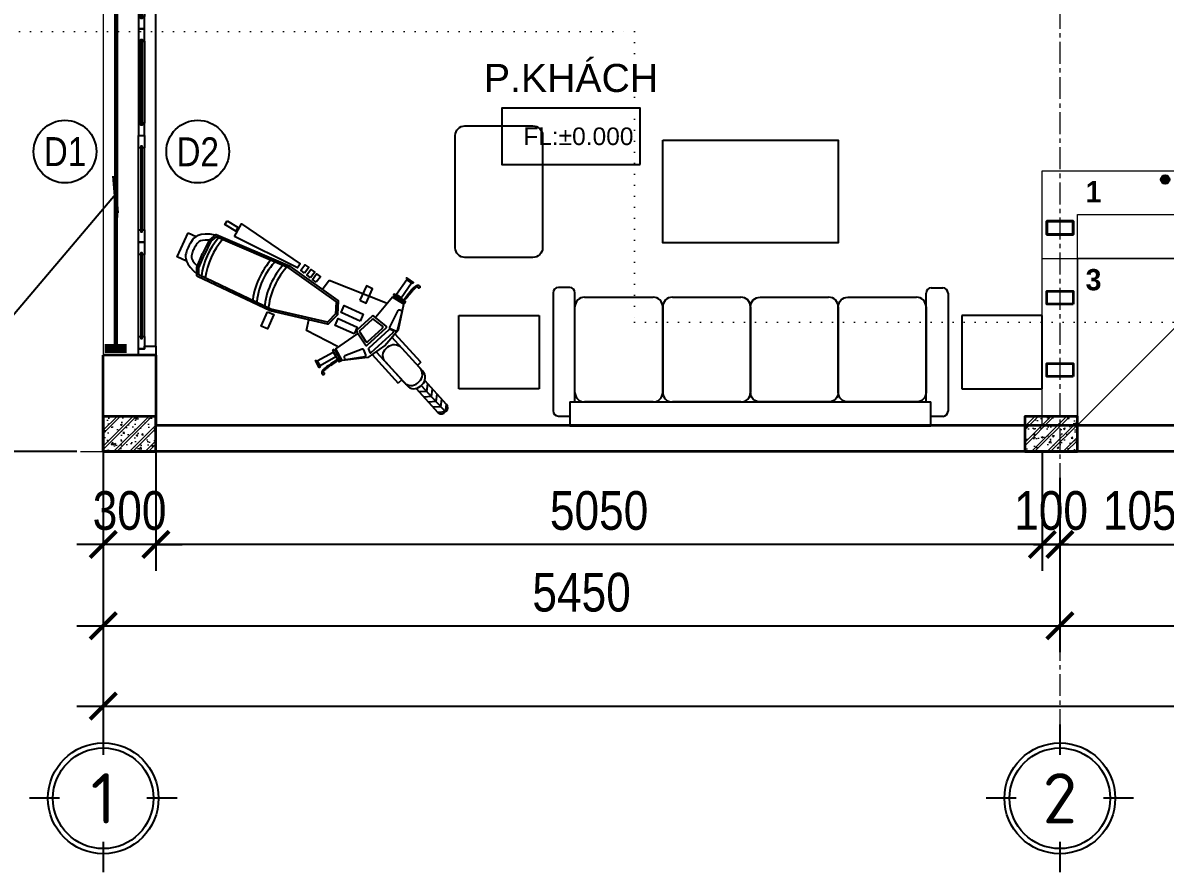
# Model space of a CAD drawing. Header units: inches. Extents: x 236662 to 497023, y -248575 to 81795.
# Drawn here: x 291786 to 298294, y -14188 to -9351 of the extents above; entities that cross this region are included whole.
import ezdxf
from ezdxf.enums import TextEntityAlignment as Align

# ---------------------------------------------------------------- set-up
doc = ezdxf.new("R2010")
doc.units = ezdxf.units.IN
doc.header["$LTSCALE"] = 10
doc.header["$MEASUREMENT"] = 0
for name, pattern in [('CENTER', [2, 1.25, -0.25, 0.25, -0.25]), ('CENTER2', [1.125, 0.75, -0.125, 0.125, -0.125]), ('DASHED2', [0.375, 0.25, -0.125]), ('DOT2', [0.125, 0, -0.125])]:
    doc.linetypes.add(name, pattern=pattern)
for name, color, linetype in [('01. HP_TEXT', 9, 'Continuous'), ('04. HP_CUA', 153, 'Continuous'), ('07. HP_KY HIEU', 43, 'Continuous'), ('08. HP_DIM', 118, 'Continuous'), ('10. HP_VAT DUNG 1', 144, 'Continuous'), ('TEXT', 2, 'Continuous'), ('truc', 2, 'CENTER2')]:
    doc.layers.add(name, color=color, linetype=linetype)
for name, color, linetype, lineweight in [('02. HP_BE TONG', 1, 'Continuous', 35), ('03. HP_TUONG', 2, 'Continuous', 35), ('05. HP_TRUC', 251, 'CENTER', 5), ('06. HP_THAY 1', 134, 'Continuous', 15), ('06. HP_THAY 2', 147, 'Continuous', 13), ('09_HP_HATCH', 8, 'Continuous', 5), ('GHICHU', 7, 'Continuous', 9), ('net-025', 3, 'Continuous', 25)]:
    doc.layers.add(name, color=color, linetype=linetype, lineweight=lineweight)
doc.styles.add('AVO', font='VNI-Avo-Bold.TTF')
doc.styles.add('BAOANNOTE', font='Arial.ttf', dxfattribs={"width": 0.8})
doc.styles.add('ISOCP50', font='ISOCPEUR.TTF')
doc.styles.add('TEXT (none)', font='Arial.ttf')
doc.styles.add('text2', font='VHELVCN.TTF')
doc.styles.add('TEXTS', font='VHELVCN.TTF')
doc.styles.add('TITLE', font='VHELVCN.TTF')
doc.dimstyles.new('AL-100', dxfattribs={"dimtxt": 220, "dimasz": 150, "dimexe": 150, "dimexo": 150, "dimgap": 80, "dimtad": 1, "dimdec": 0, "dimzin": 9, "dimtxsty": 'text2', "dimblk": 'ARCHTICK', "dimcen": 1, "dimdle": 150, "dimclrd": 256, "dimclre": 256, "dimclrt": 7, "dimadec": 0, "dimazin": 0, "dimtfac": 1, "dimtdec": 0, "dimtix": 1, "dimtmove": 2, "dimatfit": 3, "dimldrblk": 'ARCHTICK', "dimfxl": 1, "dimtolj": 1, "dimtzin": 0, "dimlwd": -1, "dimlwe": -1, "dimarcsym": 0})

# ---------------------------------------------------------------- blocks, each defined once
blk = doc.blocks.new('_ArchTick')
at = {"color": 0, "linetype": 'ByBlock', "const_width": 0.15}
blk.add_lwpolyline([(-0.5, -0.5), (0.5, 0.5)], dxfattribs=at)
blk = doc.blocks.new('*D106')
at = {"layer": '08. HP_DIM', "transparency": 16777216}
for p, q in [((297694.5032326232, -11942.82026636711), (297694.5032326232, -12934.96790117334)), ((301794.5032326232, -11942.82026636711), (301794.5032326232, -12934.96790117334)), ((297544.5032326232, -12784.96790117334), (301944.5032326232, -12784.96790117334))]:
    blk.add_line(p, q, dxfattribs=at)
at = {"layer": 'Defpoints', "color": 0, "transparency": 16777216}
for p in [(297694.5032326232, -11792.82026636711), (301794.5032326232, -11792.82026636711), (301794.5032326232, -12784.96790117334)]:
    blk.add_point(p, dxfattribs=at)
at = {"layer": '08. HP_DIM', "transparency": 16777216, "xscale": 150, "yscale": 150, "zscale": 150, "rotation": 180}
blk.add_blockref('_ArchTick', (297694.5032326232, -12784.96790117334), dxfattribs=at)
at = {"layer": '08. HP_DIM', "transparency": 16777216, "xscale": 150, "yscale": 150, "zscale": 150}
blk.add_blockref('_ArchTick', (301794.5032326232, -12784.96790117334), dxfattribs=at)
at = {"layer": '08. HP_DIM', "color": 7, "transparency": 16777216, "insert": (299744.5032326233, -12592.62123450668), "char_height": 220, "attachment_point": 5, "style": 'text2'}
blk.add_mtext('\\A1;4100', dxfattribs=at)
blk = doc.blocks.new('*D108')
at = {"layer": '08. HP_DIM', "transparency": 16777216}
for p, q in [((292244.5032326232, -11942.82026636711), (292244.5032326232, -13391.91768094917)), ((307244.5032326232, -11942.82026636711), (307244.5032326232, -13391.91768094917)), ((292094.5032326232, -13241.91768094918), (307394.5032326232, -13241.91768094918))]:
    blk.add_line(p, q, dxfattribs=at)
at = {"layer": 'Defpoints', "color": 0, "transparency": 16777216}
for p in [(292244.5032326232, -11792.82026636711), (307244.5032326232, -11792.82026636711), (307244.5032326232, -13241.91768094918)]:
    blk.add_point(p, dxfattribs=at)
at = {"layer": '08. HP_DIM', "transparency": 16777216, "xscale": 150, "yscale": 150, "zscale": 150, "rotation": 180}
blk.add_blockref('_ArchTick', (292244.5032326232, -13241.91768094918), dxfattribs=at)
at = {"layer": '08. HP_DIM', "transparency": 16777216, "xscale": 150, "yscale": 150, "zscale": 150}
blk.add_blockref('_ArchTick', (307244.5032326232, -13241.91768094918), dxfattribs=at)
at = {"layer": '08. HP_DIM', "color": 7, "transparency": 16777216, "insert": (299244.5032326232, -13049.57101428251), "char_height": 220, "attachment_point": 5, "style": 'text2'}
blk.add_mtext('\\A1;15000', dxfattribs=at)
blk = doc.blocks.new('*D113')
at = {"layer": '08. HP_DIM', "transparency": 16777216}
for p, q in [((298744.5032326231, -11742.82026636711), (298744.5032326231, -12471.87763562228)), ((297694.5032326232, -11942.82026636711), (297694.5032326232, -12471.87763562228)), ((297544.5032326232, -12321.87763562228), (298894.5032326232, -12321.87763562228))]:
    blk.add_line(p, q, dxfattribs=at)
at = {"layer": 'Defpoints', "color": 0, "transparency": 16777216}
for p in [(298744.5032326231, -11592.82026636711), (297694.5032326232, -11792.82026636711), (298744.5032326231, -12321.87763562228)]:
    blk.add_point(p, dxfattribs=at)
at = {"layer": '08. HP_DIM', "transparency": 16777216, "xscale": 150, "yscale": 150, "zscale": 150, "rotation": 180}
blk.add_blockref('_ArchTick', (297694.5032326232, -12321.87763562228), dxfattribs=at)
at = {"layer": '08. HP_DIM', "transparency": 16777216, "xscale": 150, "yscale": 150, "zscale": 150}
blk.add_blockref('_ArchTick', (298744.5032326231, -12321.87763562228), dxfattribs=at)
at = {"layer": '08. HP_DIM', "color": 7, "transparency": 16777216, "insert": (298219.5032326232, -12129.53096895561), "char_height": 220, "attachment_point": 5, "style": 'text2'}
blk.add_mtext('\\A1;1050', dxfattribs=at)
blk = doc.blocks.new('grid test1')
at = {"ltscale": 20}
for p, q in [((-7.276000000000001e-12, 440.0000000133294), (-7.276000000000001e-12, 260)), ((-260.0000000000073, 0), (-440.0000000133294, 0)), ((440.0000000133222, 0), (259.9999999999927, 0)), ((-7.276000000000001e-12, -260), (-7.276000000000001e-12, -440.0000000133222))]:
    blk.add_line(p, q, dxfattribs=at)
at = {"color": 251, "ltscale": 20, "true_color": 0x636466}
for radius in [330, 300]:
    blk.add_circle((-7.276000000000001e-12, 0), radius, dxfattribs=at)
at = {"layer": '01. HP_TEXT', "color": 2, "ltscale": 20, "true_color": 0xf1eb1f, "style": 'ISOCP50'}
blk.add_attdef('GRID', text='', height=300, dxfattribs=at).set_placement((-36.88435230051255, 0.3108712693501729), align=Align.MIDDLE_CENTER)
blk = doc.blocks.new('zcsadsdasd3')
at = {"layer": '05. HP_TRUC', "ltscale": 10}
for p, q in [((-15000, 4933.409762228832), (-15000, -1554.212249578624)), ((-9550, 4933.409762228832), (-9550, -1554.212249578624)), ((-15929.59508882672, -7.276000000000001e-12), (1239.071195264812, 0))]:
    blk.add_line(p, q, dxfattribs=at)
at = {"layer": '07. HP_KY HIEU', "ltscale": 20}
ref = blk.add_blockref('grid test1', (-15000, -1974.6322496602), dxfattribs=dict(at, xscale=0.9555000001564621, yscale=0.9555000001564621, zscale=0.9555000001564621))
ref.add_attrib('GRID', '1', dxfattribs={"layer": 'TEXT', "ltscale": 20, "height": 286.65, "style": 'ISOCP50'}).set_placement((-15000, -1974.6322496602), align=Align.MIDDLE_CENTER)
ref = blk.add_blockref('grid test1', (-9550, -1974.6322496602), dxfattribs=dict(at, xscale=0.9555000001564621, yscale=0.9555000001564621, zscale=0.9555000001564621))
ref.add_attrib('GRID', '2', dxfattribs={"layer": 'TEXT', "ltscale": 20, "height": 286.65, "style": 'ISOCP50'}).set_placement((-9550, -1974.6322496602), align=Align.MIDDLE_CENTER)
blk = doc.blocks.new('*D285')
at = {"layer": '08. HP_DIM', "transparency": 16777216}
for p, q in [((297594.5033622507, -11792.82026636711), (297594.5033622507, -12471.87763562228)), ((297694.5032326232, -11942.82026636711), (297694.5032326232, -12471.87763562228)), ((297594.5033622507, -12321.87763562228), (297444.5033622507, -12321.87763562228)), ((297694.5032326232, -12321.87763562228), (297594.5033622507, -12321.87763562228)), ((297694.5032326232, -12321.87763562228), (297844.5032326233, -12321.87763562228))]:
    blk.add_line(p, q, dxfattribs=at)
at = {"layer": 'Defpoints', "color": 0, "transparency": 16777216}
for p in [(297594.5033622507, -11642.82026636711, 6.307693845551874), (297694.5032326232, -11792.82026636711, 6.307693845551874), (297594.5033622507, -12321.87763562228)]:
    blk.add_point(p, dxfattribs=at)
at = {"layer": '08. HP_DIM', "transparency": 16777216, "xscale": 150, "yscale": 150, "zscale": 150}
blk.add_blockref('_ArchTick', (297594.5033622507, -12321.87763562228), dxfattribs=at)
at = {"layer": '08. HP_DIM', "transparency": 16777216, "xscale": 150, "yscale": 150, "zscale": 150, "rotation": 180}
blk.add_blockref('_ArchTick', (297694.5032326232, -12321.87763562228), dxfattribs=at)
at = {"layer": '08. HP_DIM', "color": 7, "transparency": 16777216, "insert": (297644.503297437, -12129.53096895561), "char_height": 220, "attachment_point": 5, "style": 'text2'}
blk.add_mtext('\\A1;100', dxfattribs=at)
blk = doc.blocks.new('*D286')
at = {"layer": '08. HP_DIM', "transparency": 16777216}
for p, q in [((292544.5032326232, -11742.82026636711), (292544.5032326232, -12471.87763562228)), ((297594.5033622507, -11792.82026636711), (297594.5033622507, -12471.87763562228)), ((297744.5033622507, -12321.87763562228), (292394.5032326232, -12321.87763562228))]:
    blk.add_line(p, q, dxfattribs=at)
at = {"layer": 'Defpoints', "color": 0, "transparency": 16777216}
for p in [(292544.5032326232, -11592.82026636711, 6.307693845551874), (297594.5033622507, -11642.82026636711, 6.307693845551874), (292544.5032326232, -12321.87763562228)]:
    blk.add_point(p, dxfattribs=at)
at = {"layer": '08. HP_DIM', "transparency": 16777216, "xscale": 150, "yscale": 150, "zscale": 150, "rotation": 180}
blk.add_blockref('_ArchTick', (292544.5032326232, -12321.87763562228), dxfattribs=at)
at = {"layer": '08. HP_DIM', "transparency": 16777216, "xscale": 150, "yscale": 150, "zscale": 150}
blk.add_blockref('_ArchTick', (297594.5033622507, -12321.87763562228), dxfattribs=at)
at = {"layer": '08. HP_DIM', "color": 7, "transparency": 16777216, "insert": (295069.5032974369, -12129.53096895561), "char_height": 220, "attachment_point": 5, "style": 'text2'}
blk.add_mtext('\\A1;5050', dxfattribs=at)
blk = doc.blocks.new('*D287')
at = {"layer": '08. HP_DIM', "transparency": 16777216}
for p, q in [((292244.5032326232, -11742.82026636711), (292244.5032326232, -12471.87763562228)), ((292544.5032326232, -11742.82026636711), (292544.5032326232, -12471.87763562228)), ((292244.5032326232, -12321.87763562228), (292094.5032326232, -12321.87763562228)), ((292544.5032326232, -12321.87763562228), (292244.5032326232, -12321.87763562228)), ((292544.5032326232, -12321.87763562228), (292694.5032326232, -12321.87763562228))]:
    blk.add_line(p, q, dxfattribs=at)
at = {"layer": 'Defpoints', "color": 0, "transparency": 16777216}
for p in [(292244.5032326232, -11592.82026636711, 6.307693845551874), (292544.5032326232, -11592.82026636711, 6.307693845551874), (292244.5032326232, -12321.87763562228)]:
    blk.add_point(p, dxfattribs=at)
at = {"layer": '08. HP_DIM', "transparency": 16777216, "xscale": 150, "yscale": 150, "zscale": 150}
blk.add_blockref('_ArchTick', (292244.5032326232, -12321.87763562228), dxfattribs=at)
at = {"layer": '08. HP_DIM', "transparency": 16777216, "xscale": 150, "yscale": 150, "zscale": 150, "rotation": 180}
blk.add_blockref('_ArchTick', (292544.5032326232, -12321.87763562228), dxfattribs=at)
at = {"layer": '08. HP_DIM', "color": 7, "transparency": 16777216, "insert": (292394.5032326232, -12129.53096895561), "char_height": 220, "attachment_point": 5, "style": 'text2'}
blk.add_mtext('\\A1;300', dxfattribs=at)
blk = doc.blocks.new('ádasdzz')
at = {"layer": 'truc', "color": 2, "linetype": 'DOT2', "lineweight": 5, "ltscale": 50}
blk.add_lwpolyline([(450.4282605358167, -644.39876432452), (6833.817897205648, -644.39876432452), (6833.817897205648, -2300.176163937809), (21309.64613677532, -2300.176163937809)], dxfattribs=at)
blk = doc.blocks.new('Level mark - Plan 2')
blk.add_lwpolyline([(12.52534868701946, 0.4000000000000022), (12.52534868701946, 3.600000000000004), (4.641523464083547, 3.600000000000004), (4.641523464083547, 0.4000000000000022)], close=True)
at = {"style": 'BAOANNOTE', "flags": 8}
blk.add_attdef('FL%%P0.000', text='', height=2, dxfattribs=at).set_placement((9, 2.000000000000003), align=Align.MIDDLE_CENTER)
blk = doc.blocks.new('*D1343')
at = {"layer": '08. HP_DIM', "transparency": 16777216}
for p, q in [((-15000, -3755.884274051088), (-15000, -4742.147634806228)), ((-9550, -3755.884274051088), (-9550, -4742.147634806228)), ((-15150, -4592.147634806227), (-9400, -4592.147634806227))]:
    blk.add_line(p, q, dxfattribs=at)
at = {"layer": 'Defpoints', "color": 0, "transparency": 16777216}
for p in [(-15000, -3605.884274051089), (-9550, -3605.884274051089), (-9550, -4592.147634806227)]:
    blk.add_point(p, dxfattribs=at)
at = {"layer": '08. HP_DIM', "transparency": 16777216, "xscale": 150, "yscale": 150, "zscale": 150, "rotation": 180}
blk.add_blockref('_ArchTick', (-15000, -4592.147634806227), dxfattribs=at)
at = {"layer": '08. HP_DIM', "transparency": 16777216, "xscale": 150, "yscale": 150, "zscale": 150}
blk.add_blockref('_ArchTick', (-9550, -4592.147634806227), dxfattribs=at)
at = {"layer": '08. HP_DIM', "color": 7, "transparency": 16777216, "insert": (-12275, -4402.147634806228), "char_height": 220, "attachment_point": 5, "style": 'text2'}
blk.add_mtext('\\A1;5450', dxfattribs=at)
blk = doc.blocks.new('*D1344')
at = {"layer": '08. HP_DIM', "transparency": 16777216}
for p, q in [((-9550, -3750), (-9550, -4742.147634806228)), ((-5450, -3750), (-5450, -4742.147634806228)), ((-9700, -4592.147634806227), (-5300, -4592.147634806227))]:
    blk.add_line(p, q, dxfattribs=at)
at = {"layer": 'Defpoints', "color": 0, "transparency": 16777216}
for p in [(-9550, -3600), (-5450, -3600), (-5450, -4592.147634806227)]:
    blk.add_point(p, dxfattribs=at)
at = {"layer": '08. HP_DIM', "transparency": 16777216, "xscale": 150, "yscale": 150, "zscale": 150, "rotation": 180}
blk.add_blockref('_ArchTick', (-9550, -4592.147634806227), dxfattribs=at)
at = {"layer": '08. HP_DIM', "transparency": 16777216, "xscale": 150, "yscale": 150, "zscale": 150}
blk.add_blockref('_ArchTick', (-5450, -4592.147634806227), dxfattribs=at)
at = {"layer": '08. HP_DIM', "color": 7, "transparency": 16777216, "insert": (-7500, -4402.147634806228), "char_height": 220, "attachment_point": 5, "style": 'text2'}
blk.add_mtext('\\A1;4100', dxfattribs=at)
blk = doc.blocks.new('*D1346')
at = {"layer": '08. HP_DIM', "transparency": 16777216}
for p, q in [((-15000, -3750), (-15000, -5199.097414582066)), ((-9.2e-15, -3750), (-9.79e-14, -5199.097414582066)), ((-15150, -5049.097414582066), (149.9999999999999, -5049.097414582066))]:
    blk.add_line(p, q, dxfattribs=at)
at = {"layer": 'Defpoints', "color": 0, "transparency": 16777216}
for p in [(-15000, -3600), (0, -3600), (-8.87e-14, -5049.097414582066)]:
    blk.add_point(p, dxfattribs=at)
at = {"layer": '08. HP_DIM', "transparency": 16777216, "xscale": 150, "yscale": 150, "zscale": 150, "rotation": 180}
blk.add_blockref('_ArchTick', (-15000, -5049.097414582066), dxfattribs=at)
at = {"layer": '08. HP_DIM', "transparency": 16777216, "xscale": 150, "yscale": 150, "zscale": 150}
blk.add_blockref('_ArchTick', (-8.87e-14, -5049.097414582066), dxfattribs=at)
at = {"layer": '08. HP_DIM', "color": 7, "transparency": 16777216, "insert": (-8000, -4856.750747915416), "char_height": 220, "attachment_point": 5, "style": 'text2'}
blk.add_mtext('\\A1;15000', dxfattribs=at)
blk = doc.blocks.new('COT')
at = {"layer": '09_HP_HATCH'}
h = blk.add_hatch(dxfattribs=at)
h.set_pattern_fill('CHAU-01', color=256, scale=15, pattern_type=2)
h.set_pattern_definition([(50, (-55276.96531282458, -37444.20155818248), (107.589027390113, -9.412820247389265), [11.25, -123.75]), (355, (-55276.96531282458, -37444.20155818248), (-20.81270004195, 112.8288200550017), [9, -99]), (100.4514, (-55267.99956082458, -37444.98595918248), (86.77640725710323, 103.415931309143), [9.5610285, -105.1713168]), (46.1842, (-55276.96531282458, -37414.20155818248), (160.0861572938466, -24.82785214935271), [16.875, -185.625]), (96.6356, (-55263.62480107458, -37416.27055423248), (140.1994058323055, 146.1176806350662), [14.3415432, -157.75695]), (351.1842000000001, (-55276.96531282458, -37414.20155818248), (140.1992917700441, 146.1177901387987), [13.5, -148.5]), (21, (-55261.96531282458, -37421.70155818248), (89.53605781776925, -60.39283359980082), [11.25, -123.75]), (326, (-55261.96531282458, -37421.70155818248), (36.49729978823726, 108.7725067570279), [9, -99]), (71.45140000000002, (-55254.50397787459, -37426.73429908248), (126.0333942872235, 48.37957450649287), [9.5610285, -105.1713168]), (37.50000000000001, (-55276.96531282458, -37444.20155818248), (1.8239782975936, 49.93407807469672), [0, -97.8, 0, -100.5, 0, -99.375]), (7.499999999999999, (-55276.96531282458, -37444.20155818248), (39.46043061632229, 59.16175678235403), [0, -57.3, 0, -95.55, 0, -37.875]), (327.5, (-55310.41531282458, -37444.20155818248), (80.07336542586135, -3.383230760156963), [0, -37.5, 0, -117, 0, -155.25]), (317.5, (-55325.41531282458, -37444.20155818248), (87.47792540135794, 15.01574734984766), [0, -48.75, 0, -77.69999999999997, 0, -110.25]), (45, (-55276.96531282458, -37444.20155818248), (-45.07805730064239, 45.07805730064239), []), (45, (-55276.96531282458, -37425.82655818248), (-45.07805730064239, 45.07805730064239), [])])
h.paths.add_polyline_path([(0, -200), (300, -200), (300, 0), (0, 0)])
at = {"layer": '02. HP_BE TONG'}
blk.add_lwpolyline([(0, -200), (300, -200), (300, 0), (0, 0)], close=True, dxfattribs=at)
blk = doc.blocks.new('ádasdwdczxzc')
at = {"layer": '03. HP_TUONG'}
for p in [(-15000, 199.9999999999927), (-9750, 199.9999999999927)]:
    blk.add_blockref('COT', p, dxfattribs=at)
blk = doc.blocks.new('*D1347')
at = {"layer": '08. HP_DIM', "transparency": 16777216}
for p, q in [((-16981.4641683812, 149.9999999999997), (-16981.4641683812, -3750.000000000002)), ((-15150.00000000001, -2.41e-14), (-17131.4641683812, -3.428e-13)), ((-15150.00000000001, -3600.000000000002), (-17131.4641683812, -3600.000000000002))]:
    blk.add_line(p, q, dxfattribs=at)
at = {"layer": 'Defpoints', "color": 0, "transparency": 16777216}
for p in [(-15000.00000000001, 0, 6.307693845551852), (-16981.4641683812, -3600.000000000002), (-15000.00000000001, -3600.000000000002, 6.307693845551852)]:
    blk.add_point(p, dxfattribs=at)
at = {"layer": '08. HP_DIM', "transparency": 16777216, "xscale": 150, "yscale": 150, "zscale": 150}
for p, rotation in [((-16981.4641683812, -3.186e-13), 90), ((-16981.4641683812, -3600.000000000002), 270)]:
    blk.add_blockref('_ArchTick', p, dxfattribs=dict(at, rotation=rotation))
at = {"layer": '08. HP_DIM', "color": 7, "transparency": 16777216, "insert": (-17171.4641683812, -1799.999999999996), "char_height": 220, "attachment_point": 5, "rotation": 90, "style": 'text2'}
blk.add_mtext('\\A1;3600', dxfattribs=at)
blk = doc.blocks.new('A$C53FC2B72')
for p, q in [((1013.970330432057, 2994.583477698267), (1654.021893732249, 2994.583477698267)), ((211.802509687841, 2975.201661383733), (628.3534677550196, 2975.201661383733)), ((211.802509687841, 2516.995607512072), (211.802509687841, 2975.201661383733)), ((628.3534677550196, 2975.201661383733), (628.3534677550196, 2516.995607512072)), ((959.298017181456, 2552.286104444414), (959.298017181456, 2939.911164451391)), ((1708.694206982851, 2939.911164451391), (1708.694206982851, 2552.286104444414)), ((628.3534677550196, 2516.995607512072), (211.802509687841, 2516.995607512072)), ((1654.021893732249, 2497.613791197539), (1013.970330432057, 2497.613791197539)), ((757.3791373819113, 2437.649258002639), (86.58684102445841, 2437.649258002639)), ((56.21333366632462, 2407.27575064078), (56.21333366632462, 2342.303416892886)), ((787.752644740045, 2341.558817986399), (787.752644740045, 2407.27575064078)), ((136.0210166126489, 2342.303416892886), (-0.0001327693462372, 2342.303416892886)), ((-0.0001327693462372, 2342.303416892886), (0.2929247501118652, 285.2653135471046)), ((136.0210166126489, 2342.303416892886), (136.314074132107, 285.2653135471046)), ((136.0210166126489, 2312.778755296022), (757.3791373819113, 2312.778755296022)), ((190.7320487946272, 2312.778955698013), (678.3571088016032, 2312.778955698013)), ((136.0597355440259, 1867.451268944889), (136.0597355440259, 2258.106642451137)), ((733.029422044754, 2258.106642451137), (733.029422044754, 1867.451268944889)), ((136.0597355440259, 1367.451268944889), (136.0597355440259, 1758.106642451137)), ((190.7320487946272, 1812.778955698013), (678.3571088016032, 1812.778955698013)), ((678.3571088016032, 1812.778955698013), (190.7320487946272, 1812.778955698013)), ((733.029422044754, 1758.106642451137), (733.029422044754, 1367.451268944889)), ((190.7320487946272, 1312.778955698013), (678.3571088016032, 1312.778955698013)), ((678.3571088016032, 1312.778955698013), (190.7320487946272, 1312.778955698013)), ((733.0294220447316, 1258.244807961757), (733.0294220447316, 867.5894344555095)), ((678.3571088015809, 812.9171212086336), (190.7320487946048, 812.9171212086336)), ((733.029422044754, 758.1066424511372), (733.029422044754, 367.4512689448893)), ((0.2929247501118652, 285.2653135471046), (136.314074132107, 285.2653135471046)), ((54.30833318829536, 217.7936740480364), (54.30833318829536, 285.2653135471046)), ((136.1231111809611, 312.4489345178008), (755.474136903882, 312.832645855844)), ((678.3571088016032, 312.7789556980133), (190.7320487946272, 312.7789556980133)), ((785.8668631315231, 283.6171864941716), (785.8476442620157, 217.7936740480364)), ((755.474136903882, 187.4201666899025), (84.68184054642916, 187.4201666899025)), ((628.3534677550196, 108.5623038839549), (211.802509687841, 108.5623038839549)), ((211.802509687841, 108.5623038839549), (211.802509687841, -349.6437499877065)), ((628.3534677550196, -349.6437499877065), (628.3534677550196, 108.5623038839549)), ((211.802509687841, -349.6437499877065), (628.3534677550196, -349.6437499877065))]:
    blk.add_line(p, q)
blk.add_lwpolyline([(1626.519801042974, 1812.640105377883), (1626.519801042974, 812.9178060181439), (1043.348459750414, 812.9178060181439), (1043.348459750414, 1812.640105377883)], close=True)
for points in [[(190.7320487946048, 812.9171212091937, -0.4142135623730951), (136.059735548289, 867.5894344555095), (136.0597355483109, 1258.244807961757, -0.4142135623730951), (190.7320487946048, 1312.917121208051), (678.3571088015809, 1312.917121208073, -0.4142135623730951), (733.0294220478966, 1258.244807961757)], [(190.7320487946272, 312.7789556985736, -0.4142135623730951), (136.0597355483114, 367.4512689448893), (136.0597355483332, 758.1066424511372, -0.4142135623730951), (190.7320487946272, 812.7789556974312), (678.3571088016032, 812.7789556974531, -0.4142135623730951), (733.029422047919, 758.1066424511372)]]:
    blk.add_lwpolyline(points, format="xyb")
for centre, radius, start, end in [((86.58684102445841, 2407.27575064078), 30.37350735905784, 90, 180), ((757.3791373819113, 2407.27575064078), 30.37350735906512, 0, 90), ((757.3791373819113, 2343.152262654156), 30.37350735904329, 270, 0), ((190.7320487946272, 2258.106642451137), 54.67231324629392, 90, 180), ((678.3571088016032, 2258.106642451137), 54.6723132463012, 0, 90), ((190.7320487946272, 1867.451268944889), 54.6723132463012, 180, 270), ((678.3571088016032, 1867.451268944889), 54.67231324629392, 270, 0), ((190.7320487946272, 1758.106642451137), 54.67231324629392, 90, 180), ((678.3571088016032, 1758.106642451137), 54.6723132463012, 0, 90), ((190.7320487946272, 1367.451268944889), 54.67231324631575, 180, 270), ((678.3571088016032, 1367.451268944889), 54.67231324629392, 270, 0), ((678.3571088015809, 867.5894344555095), 54.67231324629392, 270, 0), ((678.3571088016032, 367.4512689448893), 54.67231324629392, 270, 0), ((755.474136903882, 282.4591384977102), 30.37350735905056, 0, 90), ((84.68184054642916, 217.7936740480364), 30.37350735906512, 180, 270), ((755.474136903882, 217.7936740480364), 30.37350735906512, 270, 0)]:
    blk.add_arc(centre, radius, start, end)
at = {"extrusion": (0, 0, -1)}
for centre, major_axis, start_param, end_param in [((1013.970330432057, 2939.911164451391), (-38.65916343964637, 38.65916343964637), 5.497787143723693, 7.068583470635478), ((1654.021893732249, 2939.911164451391), (38.65916343964636, 38.65916343964637), -0.7853981634558928, 0.7853981634558928), ((1013.970330432057, 2552.286104444414), (38.65916343964636, 38.65916343964637), 2.3561944901339, 3.926990817045686), ((1654.021893732249, 2552.286104444414), (-38.65916343964637, 38.65916343964637), 2.3561944901339, 3.926990817045685)]:
    blk.add_ellipse(centre, major_axis=major_axis, ratio=0.9999999998831112, start_param=start_param, end_param=end_param, dxfattribs=at)
blk = doc.blocks.new('A$C75515FF3')
for p, q in [((524.3824576735497, 1568.861678842455), (605.1490689516068, 1756.028922244906)), ((589.548454195261, 1719.876309003681), (547.8629355803132, 1708.457901149988)), ((605.1490689516068, 1756.028922244906), (563.4635503441095, 1744.610514391214)), ((589.548454195261, 1719.876309003681), (609.838843986392, 1681.71399012953)), ((605.1490689516068, 1756.028922244906), (625.4394587501884, 1717.866603367031)), ((558.3472246676683, 1647.571082524955), (516.6617060527204, 1636.152674671262)), ((573.9478394314646, 1683.723695766181), (532.2623208165168, 1672.305287912488)), ((558.3472246676683, 1647.571082524955), (578.6376144662498, 1609.408763650804)), ((573.9478394314646, 1683.723695766181), (594.2382292300463, 1645.561376888305)), ((542.746609903872, 1611.418469287455), (501.0610912889242, 1600.000061433762)), ((542.746609903872, 1611.418469287455), (563.0369997024536, 1573.256150409579)), ((404.767666645348, 1513.143936891109), (429.5580300092697, 1502.446372482926)), ((541.1146651506424, 1454.307332646101), (565.9050285145639, 1443.609768237918)), ((179.9174509271979, 1199.980555217713), (195.8627976700663, 844.2000060118735)), ((517.983748242259, 1043.248715601861), (509.0627976730465, 844.2000060118735)), ((195.8627976700663, 844.2000060118735), (257.3344680964947, 832.0813052728772)), ((509.0627976730465, 844.2000060118735), (447.5911272466182, 832.0813052728772))]:
    blk.add_line(p, q)
for points in [[(552.5040081292391, 1548.847165491432), (625.4394587501884, 1717.866603367031, 0.4142135623730951), (611.3466597944498, 1753.354531142861), (598.9514781162142, 1758.703313346952, 0.4142135623730951), (563.4635503441095, 1744.610514391214)], [(563.4635503441095, 1744.610514391214), (490.5280997231602, 1575.59107651189, 0.4142135623730951)], [(455.1998509913684, 1255.20972687751), (558.7656464204191, 1495.2114321962, 0.4142135623730951), (530.5800485089421, 1566.187287740409), (518.1848668307066, 1571.536069944501, 0.4142135623730951), (447.2090112864971, 1543.350472036749)], [(404.767666645348, 1513.143936891109), (317.515656940639, 1310.947535704821, 0.4142135623730951)], [(447.2090112864971, 1543.350472036749), (343.6432158574462, 1303.348766714334, 0.4142135623730951)], [(486.557086661458, 1327.876479487866), (549.1378384530543, 1472.90010516718, 0.4142135623730951), (520.9522405415773, 1543.875960715115), (508.5570588633418, 1549.224742919206, 0.4142135623730951), (437.5812033191323, 1521.039145007729)], [(478.6530188024044, 1241.413367047906), (565.9050285145639, 1443.609768237918, 0.4142135623730951)], [(486.557086661458, 1327.876479487866), (486.557086661458, 1327.876479487866, -0.4142135623730951), (415.5812311172485, 1299.690881576389), (403.1860494390129, 1305.039663780481, -0.4142135623730951), (375.0004515275359, 1376.015519328415)], [(352.4627976715565, 969.0750060118734), (279.8855315074324, 941.7706064768137, 0.1590025020383539), (278.4546316713095, 939.2125697955487), (213.6509739384055, 610.4983638748525, 0.05626901594512401), (213.5639006644487, 609.4418179728092), (221.9650703519583, 151.2697549648583, 0.2829079621707583), (224.684799939394, 147.1330049522221), (265.5986050739884, 127.9818621203303, 0.1005294136926477), (267.426841981709, 127.5394858531654), (352.4627976715565, 124.3900060132146)], [(352.4627976715565, 969.0750060118734), (425.0400638356804, 941.7706064768137, -0.1590025020383539), (426.4709636718034, 939.2125697955487), (491.2746214047074, 610.4983638748525, -0.05626901594512401), (491.3616946786642, 609.4418179728092), (482.9605249911546, 151.2697549648583, -0.2829079621707583), (480.2407954037189, 147.1330049522221), (439.3269902691245, 127.9818621203303, -0.1005294136926477), (437.4987533614039, 127.5394858531654), (352.4627976715565, 124.3900060132146)]]:
    blk.add_lwpolyline(points, format="xyb")
for points in [[(117.6690533161163, 1278.240609105676), (95.25004178285599, 1283.467681221664), (77.02951235324143, 1287.998211041093), (62.48544246703386, 1291.90908922255), (51.0958095639944, 1295.277206420898), (42.33859106153249, 1298.179453298449), (35.69176440685988, 1300.692720510065), (30.63330702483654, 1302.893898718059), (26.64119635522366, 1304.859878581017), (23.27374176681042, 1306.659608941525), (20.41058038175106, 1308.330271378159), (18.01168126612902, 1309.901105660945), (16.03701347857714, 1311.401351548731), (14.44654608517885, 1312.860248811543), (13.20024813711643, 1314.307037211954), (12.25808870792389, 1315.770956516266), (11.58003684878349, 1317.281246487051), (11.13026683777571, 1318.856557503342), (10.8897737711668, 1320.473182391375), (10.84375795722007, 1322.096824586391), (10.97741971164942, 1323.693187523633), (11.27595934271812, 1325.227974634617), (11.7245771586895, 1326.666889365762), (12.30847346037626, 1327.975635141134), (13.01284857839346, 1329.119915407151), (13.82186191529035, 1330.072264399379), (14.71550934016704, 1330.832539565861), (15.67274584621191, 1331.407429169863), (16.67252641171217, 1331.803621456027), (17.69380600750446, 1332.027804691344), (18.71553961932659, 1332.086667124182), (19.71668223291635, 1331.986897010356), (20.67618881911039, 1331.735182605684), (21.57417512685061, 1331.340902093798), (22.39539993554354, 1330.824193358421), (23.12578278034925, 1330.207884218544), (23.75124321132898, 1329.51480248943), (24.25770076364279, 1328.767775982618), (24.63107497245073, 1327.989632513374), (24.85728538781405, 1327.203199896961), (24.92225154489279, 1326.43130595237), (24.81952748447657, 1325.692287482321), (24.57320521771908, 1324.986517298966), (24.21501125395298, 1324.309877194464), (23.77667210251093, 1323.658248972148), (23.28991427272558, 1323.027514431625), (22.7864642739296, 1322.413555368781), (22.29804861545563, 1321.812253586948), (21.85639380663634, 1321.219490882009), (21.49115591496229, 1320.63004823029), (21.2237092629075, 1320.034303314984), (21.0733577311039, 1319.421532988548), (21.05940519273281, 1318.781014099717), (21.20115552842617, 1318.102023512125), (21.5179126188159, 1317.37383807823), (22.02898034453392, 1316.585734650493), (22.75366258621216, 1315.726990085095), (23.71276021748781, 1314.789426069707), (24.93306212872267, 1313.775043614209), (26.44285419583321, 1312.688388563693), (28.27042231708765, 1311.534006766975), (30.44405236840248, 1310.316444061696), (32.99203022569418, 1309.040246296674), (35.94264179468155, 1307.709959313273), (39.3241729363799, 1306.330128956586), (43.15635149925947, 1304.90580323711), (47.42467305809259, 1303.444038815796), (52.10607516020536, 1301.952394515276), (57.17749533802271, 1300.438429161906), (62.61587112396956, 1298.90970158577), (68.39814005792141, 1297.373770602047), (74.5012396723032, 1295.838195044547), (80.90210751444101, 1294.310533735901), (87.53394641727209, 1292.788500566035), (94.15502052754164, 1291.230429694056), (100.479859277606, 1289.584810338914), (106.2229921221733, 1287.80013172701), (111.0989485010504, 1285.824883073568), (114.822257861495, 1283.60755360499), (117.1074496507644, 1281.096632540226), (117.6690533161163, 1278.240609105676)], [(402.4302234128116, 1286.251536492258), (287.468964189291, 1319.686120040715), (144.1591592803597, 1287.426240671426), (132.628989726305, 1213.003964502364), (276.3435740098357, 1173.424460247159)], [(402.4302234128116, 1286.251536492258), (505.624161787331, 1225.547553244978), (580.4695544838905, 1099.149107083678), (534.2328762263058, 1039.703421086073), (406.842150978744, 1117.111573182046)], [(589.2647573128343, 1071.828521303832), (608.4481502696871, 1059.103278845548), (624.2444323822856, 1048.954837363213), (637.0676755234598, 1041.056143026799), (647.3319515883923, 1035.080142010003), (655.451332449913, 1030.699780479073), (661.8398900032042, 1027.588004600257), (666.9116961210966, 1025.41776054725), (671.0808226987718, 1023.861994490027), (674.700452402234, 1022.646650679409), (677.880211085081, 1021.709665715694), (680.6688353791833, 1021.041974283755), (683.1150619238615, 1020.634511068463), (685.2676273658873, 1020.478210750967), (687.1752683371305, 1020.564008019865), (688.8867214769125, 1020.882837560028), (690.4507234245539, 1021.425634048879), (691.9054214283824, 1022.179126966745), (693.2466051951052, 1023.113224960863), (694.4594750180839, 1024.193631459027), (695.5292312204837, 1025.386049907654), (696.4410741105675, 1026.656183734536), (697.1802039965988, 1027.96973637864), (697.7318211868405, 1029.292411278933), (698.0811259895563, 1030.589911866933), (698.2190026417376, 1031.831870485097), (698.1590711027384, 1033.003635082394), (697.9206352457403, 1034.094482515007), (697.5229989439249, 1035.093689639121), (696.9854660928248, 1035.990533307195), (696.3273405507208, 1036.774290379137), (695.5679262205957, 1037.434237699955), (694.7265269607306, 1037.959652137011), (693.8236074224113, 1038.342500459403), (692.8842752873896, 1038.585509166121), (691.9347989857198, 1038.694094661623), (691.001446954906, 1038.673673365265), (690.1104876473546, 1038.529661692679), (689.2881894931198, 1038.267476059496), (688.5608209371567, 1037.892532870173), (687.9546504169703, 1037.410248551517), (687.4874413013458, 1036.828513067216), (687.1429367139935, 1036.165110625326), (686.8963747099043, 1035.440298978239), (686.7229933217168, 1034.674335893243), (686.5980306193233, 1033.887479126453), (686.4967246428133, 1033.099986441433), (686.3943134471773, 1032.332115594297), (686.2660350874066, 1031.60412434861), (686.0877470970153, 1030.934008877724), (685.8377849608659, 1030.330719020217), (685.4951036795974, 1029.800943031907), (685.0386582165956, 1029.351369172334), (684.4474035575985, 1028.988685689866), (683.700294688344, 1028.71958084777), (682.7762865796685, 1028.550742894411), (681.6543342247605, 1028.488860085606), (680.3142171129583, 1028.543455705047), (678.7390128225088, 1028.735393106937), (676.9126234576106, 1029.088370680809), (674.8189511001109, 1029.626086812466), (672.441897854209, 1030.372239883989), (669.7653658241032, 1031.350528281182), (666.7732570841907, 1032.584650386125), (663.4494737535715, 1034.098304588347), (659.7841544449328, 1035.909307252615), (655.7923839613794, 1038.011946685612), (651.4954836219549, 1040.39462916553), (646.9147747457027, 1043.045760978013), (642.0715786591173, 1045.95374841243), (636.9872166886925, 1049.106997750699), (631.6830101609229, 1052.493915278464), (626.1802804023027, 1056.102907277643), (620.5231897234916, 1059.883806291967), (614.8472644686698, 1063.632149882614), (609.3108719661833, 1067.104901865125), (604.0723795443772, 1070.059026062488), (599.2901545390488, 1072.251486286521), (595.122564278543, 1073.439246356487), (591.7279760912062, 1073.379270091653), (589.2647573128343, 1071.828521303832)], [(356.4241176024078, 958.5455024912953), (288.7103613168001, 933.0708111226558), (224.8237417936325, 609.0082483328878), (233.1376004517078, 155.5978405289352), (269.1676176786423, 138.7327260822057), (352.8791788518429, 135.6322978921234)], [(348.501477740705, 958.5455024912953), (416.2152340263128, 933.0708111226558), (480.1018535494804, 609.0082483328878), (471.7879948914051, 155.5978405289352), (435.7579776644707, 138.7327260822057), (352.0464164912701, 135.6322978921234)], [(189.255375161767, 250.3254416547715), (107.2127976715564, 257.3100060112774), (176.6927976682782, 654.9300060123205), (203.3116479068994, 649.6822898238897), (189.255375161767, 250.3254416547715)], [(226.9957942441106, 146.0512629374862), (234.8477830216288, 117.8391417562961), (245.2942429855466, 92.00215445086359), (256.608183413744, 72.66995230317116), (268.4956101700664, 58.8234435133636), (280.6625291183591, 49.44353628531098), (292.8149461075664, 43.51113882660865), (304.6588670089841, 40.0071593336761), (315.9002976715565, 37.91250601410866), (326.3236863464117, 36.3794737868011), (336.0272507965565, 35.24590444937349), (345.1876511871815, 34.52102652192116), (353.9815476685762, 34.2140685133636), (362.5856004059315, 34.33425894379616), (371.1764695495366, 34.8908263258636), (379.9308152496815, 35.89299917593598), (389.0252976715565, 37.35000601410866), (398.5950486510991, 39.43652945011853), (408.6090867370366, 42.98906851187348), (418.9949021637439, 49.00957632437348), (429.6799851730465, 58.50000601261854), (440.5918259918689, 72.46231070160866), (451.6579148620366, 91.89844351261854), (462.8057420104741, 117.8103575743735), (471.1878571286796, 142.8954593762755)], [(267.3281116634607, 127.54417707026), (275.6629782244563, 106.9297447800636), (284.1988269388675, 92.34448566287756), (291.8461117595434, 83.43690636754036), (298.5515248775482, 78.26746673882006), (305.0899343267083, 75.07563719153404), (312.5584368109703, 72.86610879376532), (321.4489856213331, 71.20950314030051), (330.7381774261594, 69.8432842604816), (339.3176030665636, 68.84103669971229), (347.1084466651082, 68.22453410923481), (354.3347306102514, 67.9722948744893), (361.2580665573478, 68.06900728866458), (368.1643980741501, 68.51644034683704), (375.3397713527083, 69.33785688132046), (382.756095468998, 70.52600970119238), (389.3213028758765, 71.95744288712741), (394.3833879604936, 73.75324742123485), (399.125779427588, 76.50234353914855), (404.975417509675, 81.69795866310596), (412.4818910136818, 91.30290726944806), (421.3983234241604, 106.9634506255388), (430.1331845074891, 127.2666870057583)], [(429.4127976745366, 58.26269160211086), (429.4127976745366, 6.0126185417e-06), (278.2127976715565, 6.0126185417e-06)], [(278.2127976715565, 6.0126185417e-06), (278.2127976715565, 51.3321207165718)]]:
    blk.add_lwpolyline(points)
for points in [[(303.5866270214319, 1307.241174817085), (302.0804607719183, 1276.28113938123, -0.4103242763551379), (295.1001189127564, 1269.863338667899), (188.9701826199889, 1273.612696859985, -0.3789517158001408), (182.483769968152, 1279.774935923517), (181.8096948936581, 1287.542823743075, -0.3877878346662641), (187.3417918160557, 1294.770180359483), (295.6519694253803, 1314.212969779968, -0.4821381786183117)], [(298.8200348541141, 1247.476489130407), (276.4351563751698, 1160.094295941293, 0.3690551778406598), (280.2996209040284, 1152.221632834524), (388.7017579376697, 1105.443825427443, 0.3690551778406598), (397.0807948261499, 1108.03315956518), (445.2998414412141, 1184.267364580184, 0.4608614995010742), (442.2695867568254, 1194.073212124407), (308.0332815870643, 1251.999007701874, 0.4608614995010742)], [(305.6733665987849, 1291.874522097409), (307.7616934031248, 1276.270071092993, 0.2634471391023004), (311.7776554748416, 1270.967842984944), (453.1804975643754, 1209.949535645544, 0.2840790438404123), (460.2021583691238, 1210.983431480825), (471.7485314160585, 1220.70422206074, 0.5575365158350238), (470.075652807951, 1232.06550790742), (315.0381108745933, 1298.967475671321, 0.5829708565575759)], [(307.9771276637912, 1228.821716576814), (292.3755456954241, 1167.918975871056, 0.3690551778406354), (296.2400102168322, 1160.046312760562), (383.4589330330491, 1122.409508865326, 0.3690551778407011), (391.8379699215293, 1124.998843003064), (425.4451842308044, 1178.131773773581, 0.4608614995010471), (422.4149295464157, 1187.937621314078), (317.1903743892908, 1233.344235148281, 0.4608614995010921)], [(495.4652878642082, 1209.52075702697), (473.9732214957475, 1187.185058820992, 0.4103242763551379), (474.0926747471093, 1177.703546840697), (549.6301044151187, 1103.059606812894, 0.3789517158001407), (558.5634661614895, 1102.567888151854), (564.6775330230593, 1107.406549625099, 0.3877878346662641), (566.140638321638, 1116.389761898666), (505.9812081679702, 1208.530738659203, 0.4821381786183117)]]:
    blk.add_lwpolyline(points, format="xyb", close=True)
for points in [[(6.381600424647331, 1240.475791409612), (14.25242563337087, 1285.147703282535), (7.870723940432072, 1286.27210688591), (-0.0001012682914734, 1241.600195009261)], [(110.4656794890761, 1228.093683253973), (116.0876974985003, 1260.002191733569), (15.04408730566501, 1277.805248755961), (9.422069296240807, 1245.896740272641)], [(125.008368447423, 1213.541704598814), (136.849039465189, 1288.208688665181), (126.1823274493217, 1289.900213096291), (114.3416564315557, 1215.233229029923)], [(225.5627976730466, 1050.750006012618), (225.5627976730466, 1089.900006011128), (136.4627976715564, 1089.900006011128), (136.4627976715564, 1050.750006012618)], [(333.5627976730466, 1100.700006011873), (333.5627976730466, 981.9000060111284), (290.3627976700663, 981.9000060111284), (290.3627976700663, 1100.700006011873)], [(414.5627976730465, 1099.350006014108), (414.5627976730465, 980.5500060133636), (371.3627976700664, 980.5500060133636), (371.3627976700664, 1099.350006014108)], [(539.8521779477596, 1034.527855284512), (586.0538795962931, 1094.367330256849), (594.6023760214448, 1087.767087165266), (548.4006743729113, 1027.927612192929)], [(557.7215508297087, 1032.184746365994), (577.0800455659628, 1058.165675554424), (659.3529879897833, 996.8637755401433), (639.9944932460784, 970.8828463554382)], [(638.1363022103905, 964.9517196826636), (665.2381948456167, 1001.325020544231), (670.4343806803226, 997.4533215947447), (643.3324880450964, 961.0800207369027)], [(235.0735731869936, 782.3704619370401), (229.263779848814, 756.0029383264482), (191.030870616436, 764.4271386675535), (196.8406639546156, 790.7946622781454)], [(224.2735731899738, 741.8704619370401), (218.4637798517942, 715.5029383264482), (180.2308706119656, 723.9271386675535), (186.0406639501452, 750.2946622781454)], [(214.8235731869936, 700.02046193555), (209.013779848814, 673.6529383249581), (170.780870616436, 682.0771386660635), (176.5906639546156, 708.4446622766554)], [(502.3127976730465, 598.5000060126184), (502.3127976730465, 637.6500060111284), (591.4127976745366, 637.6500060111284), (591.4127976745366, 598.5000060126184)], [(125.513176344335, 175.332646086812), (133.9350206255913, 247.9710530340672), (157.4028136432171, 245.2501494958997), (148.9809693545103, 172.6117425486445)]]:
    blk.add_lwpolyline(points, close=True)
for centre, radius, start, end in [((352.4627976715565, 969.0750060118734), 395.9549999999999, 249.5167391713749, 290.4832608286251), ((352.4627976715565, 894.8250060118734), 395.9549999999999, 249.5167391713749, 290.4832608286251), ((352.4627976715565, 969.0750060118734), 419.5799999999999, 250.8281414843509, 289.1718585156493), ((352.4627976715565, 894.8250060118734), 419.5799999999999, 250.8281414843509, 289.1718585156493), ((352.4627976715565, 573.0750060118735), 395.9549999999999, 252.3488669280056, 287.6511330719944), ((352.4627976715565, 573.0750060118735), 419.5799999999999, 253.4375117189456, 286.5624882810543)]:
    blk.add_arc(centre, radius, start, end)
blk = doc.blocks.new('NOITHATTANG1')
at = {"layer": '10. HP_VAT DUNG 1'}
for name, p, rotation in [('A$C53FC2B72', (-9999.64358659717, 146.6631050493452), 90), ('A$C75515FF3', (-14402.71646746923, 1500.163637292979), 245.723313623377)]:
    blk.add_blockref(name, p, dxfattribs=dict(at, rotation=rotation))
blk = doc.blocks.new('*U284')
for p, q in [((105, 100), (572.5, 100)), ((712.5, 100), (1180, 100)), ((1787.5, 100), (1320, 100)), ((2395, 100), (1927.5, 100)), ((50, 0), (2450, 0)), ((105, 65), (572.5, 65)), ((712.5, 65), (1180, 65)), ((1787.5, 65), (1320, 65)), ((2395, 65), (1927.5, 65))]:
    blk.add_line(p, q)
for points in [[(50, 65), (50, 0), (0, 0), (0, 100), (35, 100), (35, 65)], [(95, 78.5), (105, 78.5), (105, 65), (35, 65), (35, 100), (105, 100), (105, 86.5), (95, 86.5)], [(642.4999999999999, 65), (572.5, 65), (572.5, 78.5), (582.5, 78.5), (582.5, 86.5), (572.5, 86.5), (572.5, 100), (642.4999999999999, 100)], [(702.5, 78.5), (712.5, 78.5), (712.5, 65), (642.4999999999999, 65), (642.4999999999999, 100), (712.5, 100), (712.5, 86.5), (702.5, 86.5)], [(1250, 65), (1180, 65), (1180, 78.5), (1190, 78.5), (1190, 86.5), (1180, 86.5), (1180, 100), (1250, 100)], [(1250, 65), (1320, 65), (1320, 78.5), (1310, 78.5), (1310, 86.5), (1320, 86.5), (1320, 100), (1250, 100)], [(1797.5, 78.5), (1787.5, 78.5), (1787.5, 65), (1857.5, 65), (1857.5, 100), (1787.5, 100), (1787.5, 86.5), (1797.5, 86.5)], [(1857.5, 65), (1927.5, 65), (1927.5, 78.5), (1917.5, 78.5), (1917.5, 86.5), (1927.5, 86.5), (1927.5, 100), (1857.5, 100)], [(2405, 78.5), (2395, 78.5), (2395, 65), (2465, 65), (2465, 100), (2395, 100), (2395, 86.5), (2405, 86.5)], [(2450, 65), (2450, 0), (2500, 0), (2500, 100), (2465, 100), (2465, 65)]]:
    blk.add_lwpolyline(points, close=True)
at = {"color": 8}
for points in [[(95, 86.5), (95, 78.5), (582.5, 78.5), (582.5, 86.5)], [(702.5, 86.5), (702.5, 78.5), (1190, 78.5), (1190, 86.5)], [(1797.5, 86.5), (1797.5, 78.5), (1310, 78.5), (1310, 86.5)], [(2405, 86.5), (2405, 78.5), (1917.5, 78.5), (1917.5, 86.5)]]:
    blk.add_lwpolyline(points, close=True, dxfattribs=at)
blk = doc.blocks.new('CUATNAG1')
at = {"layer": '04. HP_CUA', "linetype": 'DASHED2', "ltscale": 50, "const_width": 25}
blk.add_lwpolyline([(-14925, 3000), (-14928.73995608056, 600)], dxfattribs=at)
at = {"layer": '04. HP_CUA', "const_width": 25}
blk.add_lwpolyline([(-14978.73995608056, 575), (-14878.73995608056, 575), (-14878.73995608056, 600), (-14978.73995608056, 600)], close=True, dxfattribs=at)
at = {"layer": '04. HP_CUA', "rotation": 90}
blk.add_blockref('*U284', (-14700, 550), dxfattribs=at)
blk = doc.blocks.new('KH-CUA')
at = {"ltscale": 50}
blk.add_circle((0, 0), 162.4793951034613, dxfattribs=at)
at = {"layer": 'TEXT', "ltscale": 50, "style": 'TEXTS'}
for tag, p, height in [('Ñ', (-90.99233867233852, -60.79798299344838), 150), ('1', (33.40946608851664, -100.8418011228495), 80)]:
    blk.add_attdef(tag, p, '', height=height, dxfattribs=at)
blk = doc.blocks.new('mb tang 1')
at = {"layer": '07. HP_KY HIEU'}
h = blk.add_hatch(color=256, dxfattribs=at)
h.dxf.hatch_style = 1
edge = h.paths.add_edge_path()
edge.add_arc((-8950.000000000116, -2050), 25, 0, 360)
at = {"layer": '03. HP_TUONG'}
blk.add_line((-14700, -3050), (-15000, -3050), dxfattribs=at)
for points in [[(-15000, -550), (-15000, 0), (0, 0), (0, -3600), (-15000, -3600), (-15000, -3050)], [(-14700, -3050), (-14700, -3450), (-150, -3450), (-150, -150), (-14700, -150), (-14700, -550)]]:
    blk.add_lwpolyline(points, dxfattribs=at)
for points in [[(-9474.999921683571, -2287.499994598882), (-9624.999921683571, -2287.499994598882), (-9624.999921683571, -2362.499994598882), (-9474.999921683571, -2362.499994598882)], [(-9474.999921683571, -2362.499994598882), (-9624.999921683571, -2362.499994598882), (-9624.999921683571, -2287.499994598882), (-9474.999921683571, -2287.499994598882)], [(-9474.999921683688, -2761.051519428497), (-9624.999921683688, -2761.051519428497), (-9624.999921683688, -2686.051519428497), (-9474.999921683688, -2686.051519428497)], [(-9474.999921683688, -3172.702863744926), (-9624.999921683688, -3172.702863744926), (-9624.999921683688, -3097.702863744926), (-9474.999921683688, -3097.702863744926)]]:
    blk.add_lwpolyline(points, close=True, dxfattribs=at)
at = {"layer": '06. HP_THAY 1'}
blk.add_lwpolyline([(-9649.99980555894, -2500), (-9449.999935186352, -2500), (-9450, -3450), (-9649.999870372589, -3450)], close=True, dxfattribs=at)
at = {"layer": '06. HP_THAY 2'}
blk.add_line((-8500.000000000116, -2500), (-9449.999995949154, -3450), dxfattribs=at)
for points in [[(-14700, -550), (-15000, -550), (-15000, -3050), (-14700, -3050)], [(-9449.999995949154, -3450), (-9449.999995949154, -2500), (-8500.000000000116, -2500), (-8500.000000000116, -3450)]]:
    blk.add_lwpolyline(points, close=True, dxfattribs=at)
for points in [[(-9649.99980555894, -2500), (-9649.999830971707, -2000.000008457602), (-8174.999995949155, -2000), (-8174.999995949155, -2500)], [(-8500.000000000058, -2500), (-9449.999995949154, -2500), (-9449.999995949154, -2250), (-8500.000000000175, -2250.000000000029), (-8500.000000000175, -2500.000000000029)]]:
    blk.add_lwpolyline(points, dxfattribs=at)
at = {"layer": '07. HP_KY HIEU'}
blk.add_circle((-8950.000000000116, -2050), 25, dxfattribs=at)
ref = blk.add_blockref('Level mark - Plan 2', (-13193.28771971294, -2003.932466653001), dxfattribs=dict(xscale=100, yscale=100, zscale=100))
ref.add_attrib('FL%%P0.000', 'FL:%%P0.000', dxfattribs={"height": 100, "style": 'BAOANNOTE'}).set_placement((-12293.28771971294, -1803.932466652972), align=Align.MIDDLE_CENTER)
at = {"layer": '08. HP_DIM'}
blk.add_blockref('ádasdwdczxzc', (0, -3600), dxfattribs=at)
at = {"layer": '01. HP_TEXT', "style": 'TEXT (none)'}
blk.add_text('P.KHÁCH ', height=159.8757443933733, dxfattribs=at).set_placement((-12831.28502575273, -1551.69825934348))
at = {"layer": 'GHICHU', "color": 0, "linetype": 'Continuous', "style": 'AVO'}
for s, p in [('1', (-9403.199912461047, -2180.229783056129)), ('3', (-9403.199912460928, -2681.041528442496))]:
    blk.add_text(s, height=121, dxfattribs=at).set_placement(p)
at = {"layer": '08. HP_DIM'}
dim = blk.add_linear_dim(base=(-16981.4641683812, -3600.000000000002, -6.307693845551852), p1=(-15000, 0), p2=(-15000, -3600), angle=90, dimstyle='AL-100', dxfattribs=at)
dim.commit()
dim.dimension.update_dxf_attribs({"geometry": '*D1347', "text_midpoint": (-17171.4641683812, -1799.999999999996, -6.307693845551852)})
dim = blk.add_linear_dim(base=(-8.87e-14, -5049.097414582066), p1=(-15000, -3600), p2=(0, -3600), dimstyle='AL-100', dxfattribs=at)
dim.commit()
dim.dimension.update_dxf_attribs({"geometry": '*D1346', "text_midpoint": (-8000, -4856.750747915416), "dimtype": 160})
for base, p1, p2, picture, middle in [((-9550, -4592.147634806227), (-15000, -3605.884274051089), (-9550, -3605.884274051089), '*D1343', (-12275, -4402.147634806228)), ((-5450, -4592.147634806227), (-9550, -3600), (-5450, -3600), '*D1344', (-7500, -4402.147634806228))]:
    dim = blk.add_linear_dim(base=base, p1=p1, p2=p2, dimstyle='AL-100', dxfattribs=at)
    dim.commit()
    dim.dimension.update_dxf_attribs({"geometry": picture, "text_midpoint": middle})

msp = doc.modelspace()

# ---------------------------------------------------------------- block references
msp.add_blockref('mb tang 1', (307244.5032326232, -8192.820266367113, 6.307693845551874))
at = {"layer": '07. HP_KY HIEU'}
msp.add_blockref('ádasdzz', (288438.1026858473, -8754.901033356095), dxfattribs=at)
ref = msp.add_blockref('KH-CUA', (292026.4808274989, -10084.10045572996), dxfattribs=dict(at, xscale=1.1, yscale=1.1, zscale=1.1))
ref.add_attrib('ENTER', 'D1', dxfattribs={"layer": 'net-025', "color": 0, "height": 165, "style": 'TITLE'}).set_placement((292026.4808274989, -10084.10045572996), align=Align.MIDDLE)
at = {"layer": '08. HP_DIM'}
msp.add_blockref('zcsadsdasd3', (307244.5032326232, -11792.8202663671, 6.307693845551874), dxfattribs=at)

# ---------------------------------------------------------------- dimensions: what is measured, and where the dimension line sits
for base, p1, p2, picture, middle in [((292244.5032326232, -12321.87763562228), (292544.5032326232, -11592.82026636711, 6.307693845551874), (292244.5032326232, -11592.82026636711, 6.307693845551874), '*D287', (292394.5032326232, -12129.53096895561)), ((292544.5032326232, -12321.87763562228), (297594.5033622507, -11642.82026636711, 6.307693845551874), (292544.5032326232, -11592.82026636711, 6.307693845551874), '*D286', (295069.5032974369, -12129.53096895561)), ((297594.5033622507, -12321.87763562228), (297694.5032326232, -11792.82026636711, 6.307693845551874), (297594.5033622507, -11642.82026636711, 6.307693845551874), '*D285', (297644.503297437, -12129.53096895561)), ((298744.5032326231, -12321.87763562228, 6.307693845551874), (297694.5032326232, -11792.82026636711, 6.307693845551874), (298744.5032326231, -11592.82026636711, 6.307693845551874), '*D113', (298219.5032326232, -12129.53096895561, 6.307693845551874)), ((301794.5032326232, -12784.96790117334, 6.307693845551874), (297694.5032326232, -11792.82026636711, 6.307693845551874), (301794.5032326232, -11792.82026636711, 6.307693845551874), '*D106', (299744.5032326233, -12592.62123450668, 6.307693845551874))]:
    dim = msp.add_linear_dim(base=base, p1=p1, p2=p2, dimstyle='AL-100', dxfattribs=at)
    dim.commit()
    dim.dimension.update_dxf_attribs({"geometry": picture, "text_midpoint": middle})
dim = msp.add_linear_dim(base=(307244.5032326232, -13241.91768094918, 6.307693845551874), p1=(292244.5032326232, -11792.82026636711, 6.307693845551874), p2=(307244.5032326232, -11792.82026636711, 6.307693845551874), dimstyle='AL-100', dxfattribs=at)
dim.commit()
dim.dimension.update_dxf_attribs({"geometry": '*D108', "text_midpoint": (299244.5032326232, -13049.57101428251, 6.307693845551874), "dimtype": 160})

# ---------------------------------------------------------------- leaders
at = {"layer": '07. HP_KY HIEU'}
msp.add_leader([(292314.2766933903, -10328.40565232528, 6.307693845551874), (291523.2075627528, -11262.28779415774, 6.307693845551874), (290538.1221206401, -11262.28779415774, 6.307693845551874)], dimstyle='AL-100', override={"dimgap": 80, "dimtad": 0}, dxfattribs=at)

# ---------------------------------------------------------------- next in the draw order: block references
at = {"layer": '08. HP_DIM'}
msp.add_blockref('NOITHATTANG1', (307244.5032326232, -11792.82026636711, 6.307693845551874), dxfattribs=at)

# ---------------------------------------------------------------- next in the draw order: block references
at = {"layer": '07. HP_KY HIEU'}
ref = msp.add_blockref('KH-CUA', (292782.7089485727, -10084.10045572996), dxfattribs=dict(at, xscale=1.1, yscale=1.1, zscale=1.1))
ref.add_attrib('ENTER', 'D2', dxfattribs={"layer": 'net-025', "color": 0, "height": 165, "style": 'TITLE'}).set_placement((292782.7089485727, -10084.10045572996), align=Align.MIDDLE)
at = {"layer": '08. HP_DIM'}
msp.add_blockref('CUATNAG1', (307244.5032326232, -11792.8202663671, 6.307693845551874), dxfattribs=at)

doc.saveas('drawing.dxf')
